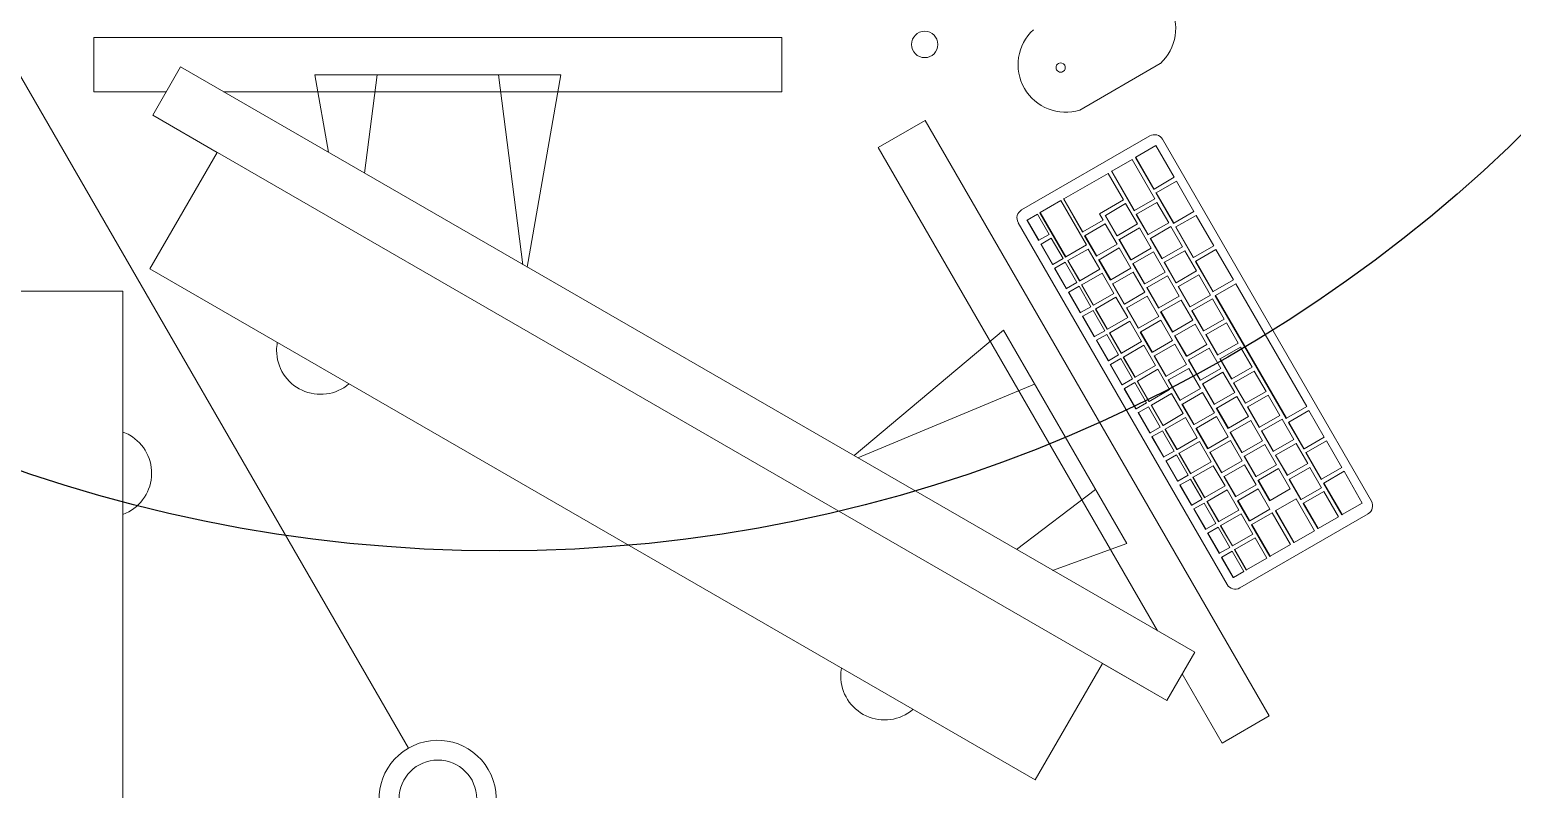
# Model space of a CAD drawing. Header units: millimetres. Extents: x 155920 to 295199, y -4084 to 97293.
# Drawn here: x 180279 to 181293, y 17919 to 18438 of the extents above; entities that cross this region are included whole.
import ezdxf

# ---------------------------------------------------------------- set-up
doc = ezdxf.new("R2010")
doc.units = ezdxf.units.MM
doc.header["$MEASUREMENT"] = 0
for name, color, linetype, lineweight in [('A-GENM', 8, 'CONTINUOUS', 9), ('E-ELEC-EQPM', 8, 'CONTINUOUS', 9), ('I-FURN', 8, 'CONTINUOUS', 9)]:
    doc.layers.add(name, color=color, linetype=linetype, lineweight=lineweight)
doc.layers.add('Social Distancing', color=7, linetype='CONTINUOUS')

msp = doc.modelspace()

# ---------------------------------------------------------------- linework, layer by layer
at = {"layer": 'A-GENM'}
for p, q in [((180997, 18382.9), (181052, 18414.7)), ((181044.8, 18365.3), (180957.2, 18314.7)), ((181049, 18358.7), (181035.2, 18350.7)), ((181061.5, 18337), (181049, 18358.7)), ((181196.2, 18115.7), (181053.5, 18363)), ((181032.7, 18349.2), (181018.8, 18341.2)), ((181048.2, 18322.4), (181032.7, 18349.2)), ((181035, 18350.5), (181035.2, 18350.7)), ((181047.5, 18328.9), (181035, 18350.5)), ((181035.2, 18350.7), (181047.7, 18329)), ((181016.3, 18339.7), (180986.1, 18322.3)), ((181026.8, 18321.6), (181016.3, 18339.7)), ((181018.6, 18341.1), (181018.8, 18341.2)), ((181034.1, 18314.2), (181018.6, 18341.1)), ((181018.8, 18341.2), (181034.3, 18314.4)), ((181047.7, 18329), (181061.5, 18337)), ((181047.5, 18328.9), (181047.7, 18329)), ((181049, 18326.3), (181049.2, 18326.4)), ((181061, 18305.5), (181049, 18326.3)), ((181063, 18334.4), (181049.2, 18326.4)), ((181049.2, 18326.4), (181061.2, 18305.7)), ((181075, 18313.6), (181063, 18334.4)), ((180984, 18321.1), (180969.9, 18313)), ((181001.5, 18290.8), (180984, 18321.1)), ((180985.8, 18322.2), (180986.1, 18322.3)), ((180998.8, 18299.6), (180985.8, 18322.2)), ((180986.1, 18322.3), (180999.1, 18299.8)), ((181010.4, 18312.1), (181026.8, 18321.6)), ((181028.3, 18319), (181014.5, 18311)), ((181036.3, 18305.1), (181028.3, 18319)), ((181034.3, 18314.4), (181048.2, 18322.4)), ((181049.7, 18319.8), (181035.8, 18311.8)), ((181057.7, 18305.9), (181049.7, 18319.8)), ((180954.9, 18306), (181097.6, 18058.8)), ((180960.8, 18307.7), (180961, 18307.8)), ((180968.8, 18293.9), (180960.8, 18307.7)), ((180968, 18311.8), (180961, 18307.8)), ((180961, 18307.8), (180969, 18294)), ((180976, 18298), (180968, 18311.8)), ((180969.7, 18312.8), (180969.9, 18313)), ((180987.2, 18282.5), (180969.7, 18312.8)), ((180969.9, 18313), (180987.4, 18282.7)), ((180999.1, 18299.8), (181012.9, 18307.8)), ((181012.9, 18307.8), (181010.4, 18312.1)), ((181014.2, 18310.8), (181014.5, 18311)), ((181022.2, 18297), (181014.2, 18310.8)), ((181014.5, 18311), (181022.5, 18297.1)), ((181034.1, 18314.2), (181034.3, 18314.4)), ((181035.6, 18311.6), (181035.8, 18311.8)), ((181043.6, 18297.8), (181035.6, 18311.6)), ((181035.8, 18311.8), (181043.8, 18297.9)), ((181043.8, 18297.9), (181057.7, 18305.9)), ((181061.2, 18305.7), (181075, 18313.6)), ((181076.5, 18311), (181062.7, 18303.1)), ((181088.5, 18290.2), (181076.5, 18311)), ((180969, 18294), (180976, 18298)), ((180998.8, 18299.6), (180999.1, 18299.8)), ((181000.3, 18297), (181000.6, 18297.2)), ((181008.3, 18283.2), (181000.3, 18297)), ((181014.4, 18305.2), (181000.6, 18297.2)), ((181000.6, 18297.2), (181008.6, 18283.3)), ((181022.4, 18291.3), (181014.4, 18305.2)), ((181022.2, 18297), (181022.5, 18297.1)), ((181022.5, 18297.1), (181036.3, 18305.1)), ((181037.8, 18302.5), (181024, 18294.5)), ((181045.8, 18288.6), (181037.8, 18302.5)), ((181043.6, 18297.8), (181043.8, 18297.9)), ((181059.2, 18303.3), (181045.3, 18295.3)), ((181067.2, 18289.4), (181059.2, 18303.3)), ((181061, 18305.5), (181061.2, 18305.7)), ((181062.5, 18302.9), (181062.7, 18303.1)), ((181074.5, 18282.1), (181062.5, 18302.9)), ((181062.7, 18303.1), (181074.7, 18282.3)), ((180968.8, 18293.9), (180969, 18294)), ((180970.3, 18291.3), (180970.5, 18291.4)), ((180978.3, 18277.4), (180970.3, 18291.3)), ((180977.5, 18295.4), (180970.5, 18291.4)), ((180970.5, 18291.4), (180978.5, 18277.5)), ((180985.5, 18281.5), (180977.5, 18295.4)), ((180987.4, 18282.7), (181001.5, 18290.8)), ((181002.7, 18288), (180988.9, 18280.1)), ((181010.7, 18274.2), (181002.7, 18288)), ((181008.6, 18283.3), (181022.4, 18291.3)), ((181023.9, 18288.7), (181010.1, 18280.7)), ((181023.7, 18294.4), (181024, 18294.5)), ((181031.7, 18280.5), (181023.7, 18294.4)), ((181031.9, 18274.8), (181023.9, 18288.7)), ((181024, 18294.5), (181032, 18280.7)), ((181032, 18280.7), (181045.8, 18288.6)), ((181047.3, 18286), (181033.5, 18278.1)), ((181045.1, 18295.2), (181045.3, 18295.3)), ((181053.1, 18281.3), (181045.1, 18295.2)), ((181045.3, 18295.3), (181053.3, 18281.5)), ((181055.3, 18272.2), (181047.3, 18286)), ((181053.3, 18281.5), (181067.2, 18289.4)), ((181068.7, 18286.8), (181054.8, 18278.9)), ((181076.7, 18273), (181068.7, 18286.8)), ((181074.7, 18282.3), (181088.5, 18290.2)), ((181090, 18287.6), (181076.2, 18279.7)), ((181102, 18266.9), (181090, 18287.6)), ((180978.3, 18277.4), (180978.5, 18277.5)), ((180978.5, 18277.5), (180985.5, 18281.5)), ((180987, 18278.9), (180980, 18274.9)), ((180995, 18265.1), (180987, 18278.9)), ((180987.2, 18282.5), (180987.4, 18282.7)), ((180988.7, 18279.9), (180988.9, 18280.1)), ((180996.7, 18266.1), (180988.7, 18279.9)), ((180988.9, 18280.1), (180996.9, 18266.2)), ((181008.3, 18283.2), (181008.6, 18283.3)), ((181009.8, 18280.6), (181010.1, 18280.7)), ((181017.8, 18266.7), (181009.8, 18280.6)), ((181010.1, 18280.7), (181018.1, 18266.9)), ((181031.7, 18280.5), (181032, 18280.7)), ((181033.2, 18277.9), (181033.5, 18278.1)), ((181041.2, 18264.1), (181033.2, 18277.9)), ((181033.5, 18278.1), (181041.5, 18264.2)), ((181053.1, 18281.3), (181053.3, 18281.5)), ((181054.6, 18278.7), (181054.8, 18278.9)), ((181062.6, 18264.9), (181054.6, 18278.7)), ((181054.8, 18278.9), (181062.8, 18265)), ((181074.5, 18282.1), (181074.7, 18282.3)), ((181076, 18279.5), (181076.2, 18279.7)), ((181088, 18258.7), (181076, 18279.5)), ((181076.2, 18279.7), (181088.2, 18258.9)), ((180979.8, 18274.8), (180980, 18274.9)), ((180987.8, 18260.9), (180979.8, 18274.8)), ((180980, 18274.9), (180988, 18261.1)), ((180996.7, 18266.1), (180996.9, 18266.2)), ((180996.9, 18266.2), (181010.7, 18274.2)), ((181012.2, 18271.6), (180998.4, 18263.6)), ((181020.2, 18257.7), (181012.2, 18271.6)), ((181017.8, 18266.7), (181018.1, 18266.9)), ((181018.1, 18266.9), (181031.9, 18274.8)), ((181033.4, 18272.2), (181019.6, 18264.3)), ((181041.4, 18258.4), (181033.4, 18272.2)), ((181041.5, 18264.2), (181055.3, 18272.2)), ((181056.8, 18269.6), (181043, 18261.6)), ((181064.8, 18255.7), (181056.8, 18269.6)), ((181062.8, 18265), (181076.7, 18273)), ((181078.2, 18270.4), (181064.3, 18262.4)), ((181086.2, 18256.5), (181078.2, 18270.4)), ((181088.2, 18258.9), (181102, 18266.9)), ((180987.8, 18260.9), (180988, 18261.1)), ((180988, 18261.1), (180995, 18265.1)), ((180989.3, 18258.3), (180989.5, 18258.5)), ((180997.3, 18244.5), (180989.3, 18258.3)), ((180996.5, 18262.5), (180989.5, 18258.5)), ((180989.5, 18258.5), (180997.5, 18244.6)), ((181004.5, 18248.6), (180996.5, 18262.5)), ((180998.2, 18263.5), (180998.4, 18263.6)), ((181006.2, 18249.6), (180998.2, 18263.5)), ((180998.4, 18263.6), (181006.4, 18249.7)), ((181006.4, 18249.7), (181020.2, 18257.7)), ((181019.3, 18264.1), (181019.6, 18264.3)), ((181027.3, 18250.3), (181019.3, 18264.1)), ((181019.6, 18264.3), (181027.6, 18250.4)), ((181027.6, 18250.4), (181041.4, 18258.4)), ((181042.9, 18255.8), (181029.1, 18247.8)), ((181041.2, 18264.1), (181041.5, 18264.2)), ((181042.7, 18261.5), (181043, 18261.6)), ((181050.7, 18247.6), (181042.7, 18261.5)), ((181050.9, 18241.9), (181042.9, 18255.8)), ((181043, 18261.6), (181051, 18247.8)), ((181051, 18247.8), (181064.8, 18255.7)), ((181062.6, 18264.9), (181062.8, 18265)), ((181064.1, 18262.3), (181064.3, 18262.4)), ((181072.1, 18248.4), (181064.1, 18262.3)), ((181064.3, 18262.4), (181072.3, 18248.6)), ((181072.3, 18248.6), (181086.2, 18256.5)), ((181088, 18258.7), (181088.2, 18258.9)), ((181089.5, 18256.1), (181089.7, 18256.3)), ((181138, 18172.1), (181089.5, 18256.1)), ((181103.5, 18264.3), (181089.7, 18256.3)), ((181089.7, 18256.3), (181138.2, 18172.3)), ((181152, 18180.3), (181103.5, 18264.3)), ((180997.5, 18244.6), (181004.5, 18248.6)), ((181006, 18246), (180999, 18242)), ((181014, 18232.2), (181006, 18246)), ((181006.2, 18249.6), (181006.4, 18249.7)), ((181007.7, 18247), (181007.9, 18247.1)), ((181015.7, 18233.2), (181007.7, 18247)), ((181021.7, 18255.1), (181007.9, 18247.1)), ((181007.9, 18247.1), (181015.9, 18233.3)), ((181029.7, 18241.3), (181021.7, 18255.1)), ((181027.3, 18250.3), (181027.6, 18250.4)), ((181028.8, 18247.7), (181029.1, 18247.8)), ((181036.8, 18233.8), (181028.8, 18247.7)), ((181029.1, 18247.8), (181037.1, 18234)), ((181050.7, 18247.6), (181051, 18247.8)), ((181052.2, 18245), (181052.5, 18245.2)), ((181066.3, 18253.1), (181052.5, 18245.2)), ((181052.5, 18245.2), (181060.5, 18231.3)), ((181074.3, 18239.3), (181066.3, 18253.1)), ((181072.1, 18248.4), (181072.3, 18248.6)), ((181073.6, 18245.8), (181073.8, 18246)), ((181081.6, 18232), (181073.6, 18245.8)), ((181087.7, 18253.9), (181073.8, 18246)), ((181073.8, 18246), (181081.8, 18232.1)), ((181095.7, 18240.1), (181087.7, 18253.9)), ((180997.3, 18244.5), (180997.5, 18244.6)), ((180998.8, 18241.9), (180999, 18242)), ((181006.8, 18228), (180998.8, 18241.9)), ((180999, 18242), (181007, 18228.2)), ((181015.9, 18233.3), (181029.7, 18241.3)), ((181031.2, 18238.7), (181017.4, 18230.7)), ((181039.2, 18224.8), (181031.2, 18238.7)), ((181037.1, 18234), (181050.9, 18241.9)), ((181052.4, 18239.3), (181038.6, 18231.4)), ((181060.2, 18231.2), (181052.2, 18245)), ((181060.4, 18225.5), (181052.4, 18239.3)), ((181060.5, 18231.3), (181074.3, 18239.3)), ((181075.8, 18236.7), (181062, 18228.7)), ((181083.8, 18222.8), (181075.8, 18236.7)), ((181081.8, 18232.1), (181095.7, 18240.1)), ((181097.2, 18237.5), (181083.3, 18229.5)), ((181105.2, 18223.6), (181097.2, 18237.5)), ((181006.8, 18228), (181007, 18228.2)), ((181007, 18228.2), (181014, 18232.2)), ((181008.3, 18225.4), (181008.5, 18225.6)), ((181016.3, 18211.6), (181008.3, 18225.4)), ((181015.5, 18229.6), (181008.5, 18225.6)), ((181008.5, 18225.6), (181016.5, 18211.7)), ((181023.5, 18215.7), (181015.5, 18229.6)), ((181015.7, 18233.2), (181015.9, 18233.3)), ((181017.2, 18230.6), (181017.4, 18230.7)), ((181025.2, 18216.7), (181017.2, 18230.6)), ((181017.4, 18230.7), (181025.4, 18216.8)), ((181025.4, 18216.8), (181039.2, 18224.8)), ((181036.8, 18233.8), (181037.1, 18234)), ((181038.3, 18231.2), (181038.6, 18231.4)), ((181046.3, 18217.4), (181038.3, 18231.2)), ((181038.6, 18231.4), (181046.6, 18217.5)), ((181046.6, 18217.5), (181060.4, 18225.5)), ((181060.2, 18231.2), (181060.5, 18231.3)), ((181061.7, 18228.6), (181062, 18228.7)), ((181069.7, 18214.7), (181061.7, 18228.6)), ((181062, 18228.7), (181070, 18214.8)), ((181081.6, 18232), (181081.8, 18232.1)), ((181083.1, 18229.4), (181083.3, 18229.5)), ((181091.1, 18215.5), (181083.1, 18229.4)), ((181083.3, 18229.5), (181091.3, 18215.6)), ((181016.5, 18211.7), (181023.5, 18215.7)), ((181025.2, 18216.7), (181025.4, 18216.8)), ((181040.7, 18222.2), (181026.9, 18214.2)), ((181048.7, 18208.4), (181040.7, 18222.2)), ((181046.3, 18217.4), (181046.6, 18217.5)), ((181047.8, 18214.8), (181048.1, 18214.9)), ((181055.8, 18200.9), (181047.8, 18214.8)), ((181061.9, 18222.9), (181048.1, 18214.9)), ((181048.1, 18214.9), (181056.1, 18201)), ((181069.9, 18209), (181061.9, 18222.9)), ((181069.7, 18214.7), (181070, 18214.8)), ((181070, 18214.8), (181083.8, 18222.8)), ((181085.3, 18220.2), (181071.5, 18212.2)), ((181093.3, 18206.4), (181085.3, 18220.2)), ((181091.1, 18215.5), (181091.3, 18215.6)), ((181091.3, 18215.6), (181105.2, 18223.6)), ((181106.7, 18221), (181092.8, 18213)), ((181114.7, 18207.2), (181106.7, 18221)), ((181016.3, 18211.6), (181016.5, 18211.7)), ((181017.8, 18209), (181018, 18209.1)), ((181025.8, 18195.1), (181017.8, 18209)), ((181025, 18213.1), (181018, 18209.1)), ((181018, 18209.1), (181026, 18195.3)), ((181033, 18199.3), (181025, 18213.1)), ((181026.7, 18214.1), (181026.9, 18214.2)), ((181034.7, 18200.2), (181026.7, 18214.1)), ((181026.9, 18214.2), (181034.9, 18200.4)), ((181034.9, 18200.4), (181048.7, 18208.4)), ((181050.2, 18205.8), (181036.4, 18197.8)), ((181058.2, 18191.9), (181050.2, 18205.8)), ((181056.1, 18201), (181069.9, 18209)), ((181071.4, 18206.4), (181057.6, 18198.5)), ((181071.2, 18212.1), (181071.5, 18212.2)), ((181079.2, 18198.3), (181071.2, 18212.1)), ((181079.4, 18192.6), (181071.4, 18206.4)), ((181071.5, 18212.2), (181079.5, 18198.4)), ((181079.5, 18198.4), (181093.3, 18206.4)), ((181092.6, 18212.9), (181092.8, 18213)), ((181100.6, 18199.1), (181092.6, 18212.9)), ((181092.8, 18213), (181100.8, 18199.2)), ((181100.8, 18199.2), (181114.7, 18207.2)), ((181116.2, 18204.6), (181102.3, 18196.6)), ((181124.2, 18190.7), (181116.2, 18204.6)), ((181025.8, 18195.1), (181026, 18195.3)), ((181026, 18195.3), (181033, 18199.3)), ((181034.5, 18196.7), (181027.5, 18192.7)), ((181042.5, 18182.8), (181034.5, 18196.7)), ((181034.7, 18200.2), (181034.9, 18200.4)), ((181036.2, 18197.6), (181036.4, 18197.8)), ((181044.2, 18183.8), (181036.2, 18197.6)), ((181036.4, 18197.8), (181044.4, 18183.9)), ((181055.8, 18200.9), (181056.1, 18201)), ((181057.3, 18198.3), (181057.6, 18198.5)), ((181065.3, 18184.5), (181057.3, 18198.3)), ((181057.6, 18198.5), (181065.6, 18184.6)), ((181079.2, 18198.3), (181079.5, 18198.4)), ((181080.7, 18195.7), (181081, 18195.8)), ((181088.7, 18181.8), (181080.7, 18195.7)), ((181094.8, 18203.8), (181081, 18195.8)), ((181081, 18195.8), (181089, 18181.9)), ((181102.8, 18189.9), (181094.8, 18203.8)), ((181100.6, 18199.1), (181100.8, 18199.2)), ((181102.1, 18196.5), (181102.3, 18196.6)), ((181110.1, 18182.6), (181102.1, 18196.5)), ((181102.3, 18196.6), (181110.3, 18182.7)), ((181027.3, 18192.5), (181027.5, 18192.7)), ((181035.3, 18178.7), (181027.3, 18192.5)), ((181027.5, 18192.7), (181035.5, 18178.8)), ((181044.4, 18183.9), (181058.2, 18191.9)), ((181059.7, 18189.3), (181045.9, 18181.3)), ((181067.7, 18175.5), (181059.7, 18189.3)), ((181065.3, 18184.5), (181065.6, 18184.6)), ((181065.6, 18184.6), (181079.4, 18192.6)), ((181080.9, 18190), (181067.1, 18182)), ((181088.9, 18176.1), (181080.9, 18190)), ((181089, 18181.9), (181102.8, 18189.9)), ((181104.3, 18187.3), (181090.5, 18179.3)), ((181112.3, 18173.5), (181104.3, 18187.3)), ((181110.3, 18182.7), (181124.2, 18190.7)), ((181125.7, 18188.1), (181111.8, 18180.1)), ((181133.7, 18174.3), (181125.7, 18188.1)), ((181035.3, 18178.7), (181035.5, 18178.8)), ((181035.5, 18178.8), (181042.5, 18182.8)), ((181036.8, 18176.1), (181037, 18176.2)), ((181044.8, 18162.2), (181036.8, 18176.1)), ((181044, 18180.2), (181037, 18176.2)), ((181037, 18176.2), (181045, 18162.4)), ((181052, 18166.3), (181044, 18180.2)), ((181044.2, 18183.8), (181044.4, 18183.9)), ((181045.7, 18181.2), (181045.9, 18181.3)), ((181053.7, 18167.3), (181045.7, 18181.2)), ((181045.9, 18181.3), (181053.9, 18167.5)), ((181053.9, 18167.5), (181067.7, 18175.5)), ((181066.8, 18181.9), (181067.1, 18182)), ((181074.8, 18168), (181066.8, 18181.9)), ((181067.1, 18182), (181075.1, 18168.1)), ((181075.1, 18168.1), (181088.9, 18176.1)), ((181088.7, 18181.8), (181089, 18181.9)), ((181090.2, 18179.2), (181090.5, 18179.3)), ((181098.2, 18165.3), (181090.2, 18179.2)), ((181090.5, 18179.3), (181098.5, 18165.5)), ((181110.1, 18182.6), (181110.3, 18182.7)), ((181111.6, 18180), (181111.8, 18180.1)), ((181119.6, 18166.1), (181111.6, 18180)), ((181111.8, 18180.1), (181119.8, 18166.3)), ((181119.8, 18166.3), (181133.7, 18174.3)), ((181138.2, 18172.3), (181152, 18180.3)), ((181153.5, 18177.7), (181139.7, 18169.7)), ((181164, 18159.5), (181153.5, 18177.7)), ((181045, 18162.4), (181052, 18166.3)), ((181053.7, 18167.3), (181053.9, 18167.5)), ((181055.2, 18164.7), (181055.4, 18164.9)), ((181063.2, 18150.9), (181055.2, 18164.7)), ((181069.2, 18172.9), (181055.4, 18164.9)), ((181055.4, 18164.9), (181063.4, 18151)), ((181077.2, 18159), (181069.2, 18172.9)), ((181074.8, 18168), (181075.1, 18168.1)), ((181076.3, 18165.4), (181076.6, 18165.5)), ((181084.3, 18151.5), (181076.3, 18165.4)), ((181090.4, 18173.5), (181076.6, 18165.5)), ((181076.6, 18165.5), (181084.6, 18151.7)), ((181098.4, 18159.7), (181090.4, 18173.5)), ((181098.2, 18165.3), (181098.5, 18165.5)), ((181098.5, 18165.5), (181112.3, 18173.5)), ((181113.8, 18170.9), (181100, 18162.9)), ((181121.8, 18157), (181113.8, 18170.9)), ((181119.6, 18166.1), (181119.8, 18166.3)), ((181135.2, 18171.7), (181121.3, 18163.7)), ((181143.2, 18157.8), (181135.2, 18171.7)), ((181138, 18172.1), (181138.2, 18172.3)), ((181139.5, 18169.5), (181139.7, 18169.7)), ((181150, 18151.4), (181139.5, 18169.5)), ((181139.7, 18169.7), (181150.2, 18151.5)), ((181044.8, 18162.2), (181045, 18162.4)), ((181046.3, 18159.6), (181046.5, 18159.8)), ((181054.3, 18145.8), (181046.3, 18159.6)), ((181053.5, 18163.7), (181046.5, 18159.8)), ((181046.5, 18159.8), (181054.5, 18145.9)), ((181061.5, 18149.9), (181053.5, 18163.7)), ((181063.4, 18151), (181077.2, 18159)), ((181078.7, 18156.4), (181064.9, 18148.4)), ((181086.7, 18142.5), (181078.7, 18156.4)), ((181084.6, 18151.7), (181098.4, 18159.7)), ((181099.9, 18157.1), (181086.1, 18149.1)), ((181099.7, 18162.7), (181100, 18162.9)), ((181107.7, 18148.9), (181099.7, 18162.7)), ((181107.9, 18143.2), (181099.9, 18157.1)), ((181100, 18162.9), (181108, 18149)), ((181108, 18149), (181121.8, 18157)), ((181123.3, 18154.4), (181109.5, 18146.4)), ((181121.1, 18163.5), (181121.3, 18163.7)), ((181129.1, 18149.7), (181121.1, 18163.5)), ((181121.3, 18163.7), (181129.3, 18149.8)), ((181131.3, 18140.6), (181123.3, 18154.4)), ((181129.3, 18149.8), (181143.2, 18157.8)), ((181144.7, 18155.2), (181130.8, 18147.2)), ((181152.7, 18141.4), (181144.7, 18155.2)), ((181150.2, 18151.5), (181164, 18159.5)), ((181165.5, 18156.9), (181151.7, 18148.9)), ((181176, 18138.7), (181165.5, 18156.9)), ((181054.3, 18145.8), (181054.5, 18145.9)), ((181054.5, 18145.9), (181061.5, 18149.9)), ((181063, 18147.3), (181056, 18143.3)), ((181071, 18133.4), (181063, 18147.3)), ((181063.2, 18150.9), (181063.4, 18151)), ((181064.7, 18148.3), (181064.9, 18148.4)), ((181072.7, 18134.4), (181064.7, 18148.3)), ((181064.9, 18148.4), (181072.9, 18134.6)), ((181084.3, 18151.5), (181084.6, 18151.7)), ((181085.8, 18148.9), (181086.1, 18149.1)), ((181093.8, 18135.1), (181085.8, 18148.9)), ((181086.1, 18149.1), (181094.1, 18135.2)), ((181107.7, 18148.9), (181108, 18149)), ((181109.2, 18146.3), (181109.5, 18146.4)), ((181117.2, 18132.4), (181109.2, 18146.3)), ((181109.5, 18146.4), (181117.5, 18132.6)), ((181129.1, 18149.7), (181129.3, 18149.8)), ((181130.6, 18147.1), (181130.8, 18147.2)), ((181138.6, 18133.2), (181130.6, 18147.1)), ((181130.8, 18147.2), (181138.8, 18133.4)), ((181150, 18151.4), (181150.2, 18151.5)), ((181151.5, 18148.8), (181151.7, 18148.9)), ((181162, 18130.6), (181151.5, 18148.8)), ((181151.7, 18148.9), (181162.2, 18130.7)), ((181055.8, 18143.2), (181056, 18143.3)), ((181063.8, 18129.3), (181055.8, 18143.2)), ((181056, 18143.3), (181064, 18129.4)), ((181072.7, 18134.4), (181072.9, 18134.6)), ((181072.9, 18134.6), (181086.7, 18142.5)), ((181088.2, 18139.9), (181074.4, 18132)), ((181096.2, 18126.1), (181088.2, 18139.9)), ((181093.8, 18135.1), (181094.1, 18135.2)), ((181094.1, 18135.2), (181107.9, 18143.2)), ((181109.4, 18140.6), (181095.6, 18132.6)), ((181117.4, 18126.8), (181109.4, 18140.6)), ((181117.5, 18132.6), (181131.3, 18140.6)), ((181132.8, 18138), (181119, 18130)), ((181140.8, 18124.1), (181132.8, 18138)), ((181138.8, 18133.4), (181152.7, 18141.4)), ((181154.2, 18138.8), (181140.3, 18130.8)), ((181162.2, 18124.9), (181154.2, 18138.8)), ((181162.2, 18130.7), (181176, 18138.7)), ((181177.5, 18136.1), (181163.7, 18128.1)), ((181190, 18114.4), (181177.5, 18136.1)), ((181063.8, 18129.3), (181064, 18129.4)), ((181064, 18129.4), (181071, 18133.4)), ((181065.3, 18126.7), (181065.5, 18126.8)), ((181073.3, 18112.9), (181065.3, 18126.7)), ((181072.5, 18130.8), (181065.5, 18126.8)), ((181065.5, 18126.8), (181073.5, 18113)), ((181080.5, 18117), (181072.5, 18130.8)), ((181074.2, 18131.8), (181074.4, 18132)), ((181082.2, 18118), (181074.2, 18131.8)), ((181074.4, 18132), (181082.4, 18118.1)), ((181082.4, 18118.1), (181096.2, 18126.1)), ((181097.7, 18123.5), (181083.9, 18115.5)), ((181095.3, 18132.5), (181095.6, 18132.6)), ((181103.3, 18118.6), (181095.3, 18132.5)), ((181095.6, 18132.6), (181103.6, 18118.8)), ((181105.7, 18109.6), (181097.7, 18123.5)), ((181103.6, 18118.8), (181117.4, 18126.8)), ((181118.9, 18124.2), (181105.1, 18116.2)), ((181117.2, 18132.4), (181117.5, 18132.6)), ((181118.7, 18129.8), (181119, 18130)), ((181126.7, 18116), (181118.7, 18129.8)), ((181126.9, 18110.3), (181118.9, 18124.2)), ((181119, 18130), (181127, 18116.1)), ((181127, 18116.1), (181140.8, 18124.1)), ((181138.6, 18133.2), (181138.8, 18133.4)), ((181140.1, 18130.6), (181140.3, 18130.8)), ((181148.1, 18116.8), (181140.1, 18130.6)), ((181140.3, 18130.8), (181148.3, 18116.9)), ((181148.3, 18116.9), (181162.2, 18124.9)), ((181162, 18130.6), (181162.2, 18130.7)), ((181163.5, 18128), (181163.7, 18128.1)), ((181176, 18106.3), (181163.5, 18128)), ((181163.7, 18128.1), (181176.2, 18106.5)), ((181073.5, 18113), (181080.5, 18117)), ((181082, 18114.4), (181075, 18110.4)), ((181090, 18100.5), (181082, 18114.4)), ((181082.2, 18118), (181082.4, 18118.1)), ((181083.7, 18115.4), (181083.9, 18115.5)), ((181091.7, 18101.5), (181083.7, 18115.4)), ((181083.9, 18115.5), (181091.9, 18101.7)), ((181103.3, 18118.6), (181103.6, 18118.8)), ((181104.8, 18116), (181105.1, 18116.2)), ((181112.8, 18102.2), (181104.8, 18116)), ((181105.1, 18116.2), (181113.1, 18102.3)), ((181126.7, 18116), (181127, 18116.1)), ((181144.8, 18117.2), (181131, 18109.2)), ((181157.3, 18095.5), (181144.8, 18117.2)), ((181148.1, 18116.8), (181148.3, 18116.9)), ((181149.6, 18114.2), (181149.8, 18114.3)), ((181159.6, 18096.9), (181149.6, 18114.2)), ((181163.7, 18122.3), (181149.8, 18114.3)), ((181149.8, 18114.3), (181159.8, 18097)), ((181173.7, 18105), (181163.7, 18122.3)), ((181176.2, 18106.5), (181190, 18114.4)), ((181073.3, 18112.9), (181073.5, 18113)), ((181074.8, 18110.3), (181075, 18110.4)), ((181082.8, 18096.4), (181074.8, 18110.3)), ((181075, 18110.4), (181083, 18096.5)), ((181091.9, 18101.7), (181105.7, 18109.6)), ((181107.2, 18107), (181093.4, 18099.1)), ((181106.3, 18056.4), (181193.9, 18107)), ((181115.2, 18093.2), (181107.2, 18107)), ((181113.1, 18102.3), (181126.9, 18110.3)), ((181128.4, 18107.7), (181114.6, 18099.7)), ((181140.9, 18086), (181128.4, 18107.7)), ((181130.7, 18109), (181131, 18109.2)), ((181143.2, 18087.4), (181130.7, 18109)), ((181131, 18109.2), (181143.5, 18087.5)), ((181159.8, 18097), (181173.7, 18105)), ((181176, 18106.3), (181176.2, 18106.5)), ((181082.8, 18096.4), (181083, 18096.5)), ((181083, 18096.5), (181090, 18100.5)), ((181084.3, 18093.8), (181084.5, 18093.9)), ((181092.3, 18079.9), (181084.3, 18093.8)), ((181091.5, 18097.9), (181084.5, 18093.9)), ((181084.5, 18093.9), (181092.5, 18080.1)), ((181099.5, 18084.1), (181091.5, 18097.9)), ((181091.7, 18101.5), (181091.9, 18101.7)), ((181093.2, 18098.9), (181093.4, 18099.1)), ((181101.2, 18085.1), (181093.2, 18098.9)), ((181093.4, 18099.1), (181101.4, 18085.2)), ((181101.4, 18085.2), (181115.2, 18093.2)), ((181112.8, 18102.2), (181113.1, 18102.3)), ((181114.3, 18099.6), (181114.6, 18099.7)), ((181126.8, 18077.9), (181114.3, 18099.6)), ((181114.6, 18099.7), (181127.1, 18078.1)), ((181143.5, 18087.5), (181157.3, 18095.5)), ((181159.6, 18096.9), (181159.8, 18097)), ((181092.5, 18080.1), (181099.5, 18084.1)), ((181101.2, 18085.1), (181101.4, 18085.2)), ((181116.7, 18090.6), (181102.9, 18082.6)), ((181124.7, 18076.7), (181116.7, 18090.6)), ((181127.1, 18078.1), (181140.9, 18086)), ((181143.2, 18087.4), (181143.5, 18087.5)), ((181092.3, 18079.9), (181092.5, 18080.1)), ((181093.8, 18077.3), (181094, 18077.5)), ((181101.8, 18063.5), (181093.8, 18077.3)), ((181101, 18081.5), (181094, 18077.5)), ((181094, 18077.5), (181102, 18063.6)), ((181109, 18067.6), (181101, 18081.5)), ((181102.7, 18082.5), (181102.9, 18082.6)), ((181110.7, 18068.6), (181102.7, 18082.5)), ((181102.9, 18082.6), (181110.9, 18068.7)), ((181110.9, 18068.7), (181124.7, 18076.7)), ((181126.8, 18077.9), (181127.1, 18078.1)), ((181101.8, 18063.5), (181102, 18063.6)), ((181102, 18063.6), (181109, 18067.6)), ((181110.7, 18068.6), (181110.9, 18068.7))]:
    msp.add_line(p, q, dxfattribs=at)
for centre, radius, start, end in [((181030, 18438.6), 32.5, 312.6804, 107.3196), ((180987.3, 18414), 32.5, 132.6804, 287.3196), ((180983.9, 18412), 3.16, 120, 300), ((180983.9, 18412), 3.16, 300, 120), ((181048, 18359.8), 6.35, 30, 120), ((180960.4, 18309.2), 6.35, 120, 210), ((181190.7, 18112.5), 6.35, 300, 30), ((181103.1, 18061.9), 6.35, 210, 300)]:
    msp.add_arc(centre, radius, start, end, dxfattribs=at)
at = {"layer": 'E-ELEC-EQPM'}
for p, q in [((180363.6, 18379.4), (180382.6, 18412.4)), ((180363.6, 18379.4), (180382.6, 18412.4)), ((180382.6, 18412.4), (181075.5, 18012.4)), ((180382.6, 18412.4), (181075.5, 18012.4)), ((180407.6, 18354), (180363.6, 18379.4)), ((181056.4, 17979.4), (180363.6, 18379.4)), ((180361.6, 18274.4), (180407.6, 18354)), ((180361.6, 18274.4), (180407.6, 18354)), ((180966.5, 17925.2), (180361.6, 18274.4)), ((180966.5, 17925.2), (180361.6, 18274.4)), ((180251.2, 18259.2), (180343.1, 18259.2)), ((180251.2, 18259.2), (180343.1, 18259.2)), ((180343.1, 18259.2), (180343.1, 17560.8)), ((180343.1, 18259.2), (180343.1, 17560.8)), ((181075.5, 18012.4), (181056.4, 17979.4)), ((181075.5, 18012.4), (181056.4, 17979.4)), ((181012.4, 18004.8), (180966.5, 17925.2)), ((181012.4, 18004.8), (180966.5, 17925.2)), ((181056.4, 17979.4), (181012.4, 18004.8))]:
    msp.add_line(p, q, dxfattribs=at)
at = {"layer": 'I-FURN'}
for p, q in [((180538.2, 17946.9), (179983.2, 18908.2)), ((179983.2, 18908.2), (180538.2, 17946.9)), ((180323.4, 18395.4), (180323.4, 18432.5)), ((180793.3, 18432.5), (180323.4, 18432.5)), ((180793.3, 18395.4), (180793.3, 18432.5)), ((180474.2, 18407.1), (180642.5, 18407.1)), ((180483.6, 18354.1), (180474.2, 18407.1)), ((180516.8, 18407.1), (180508.2, 18339.9)), ((180599.9, 18407.1), (180616.5, 18277.3)), ((180642.5, 18407.1), (180619.4, 18275.7)), ((180323.4, 18395.4), (180372.9, 18395.4)), ((180412, 18395.4), (180793.3, 18395.4)), ((180859.3, 18357.3), (180891.4, 18375.9)), ((181126.4, 17968.9), (180891.4, 18375.9)), ((180859.3, 18357.3), (181050, 18027.1)), ((180842.7, 18146.8), (180944.8, 18232.6)), ((180944.8, 18232.6), (181029, 18086.8)), ((180966.1, 18195.7), (180845.4, 18145.2)), ((181007.7, 18123.7), (180953.8, 18082.6)), ((181029, 18086.8), (180978.4, 18068.4)), ((181067, 17997.7), (181094.3, 17950.4)), ((181094.3, 17950.4), (181126.4, 17968.9))]:
    msp.add_line(p, q, dxfattribs=at)
for centre, radius, start, end in [((180891, 18427.8), 9, 0, 180), ((180891, 18427.8), 9, 180, 0), ((180478.2, 18218.7), 30, 169.7702, 180), ((180478.2, 18218.7), 30, 180, 310.2298), ((180332.8, 18134.8), 30, 60.0028, 69.6921), ((180332.8, 18134.8), 30, 290.3079, 60.0028), ((180863.6, 17996.2), 30, 169.793, 180), ((180863.6, 17996.2), 30, 180, 310.207), ((180558.2, 17912.3), 40, 300.0014, 120.0014), ((180558.2, 17912.3), 40, 120.0014, 300.0014), ((180558.4, 17912.3), 26.5, 0, 180)]:
    msp.add_arc(centre, radius, start, end, dxfattribs=at)
at = {"layer": 'Social Distancing'}
msp.add_circle((180600.4, 19081.7), 1000, dxfattribs=at)

doc.saveas('drawing.dxf')
